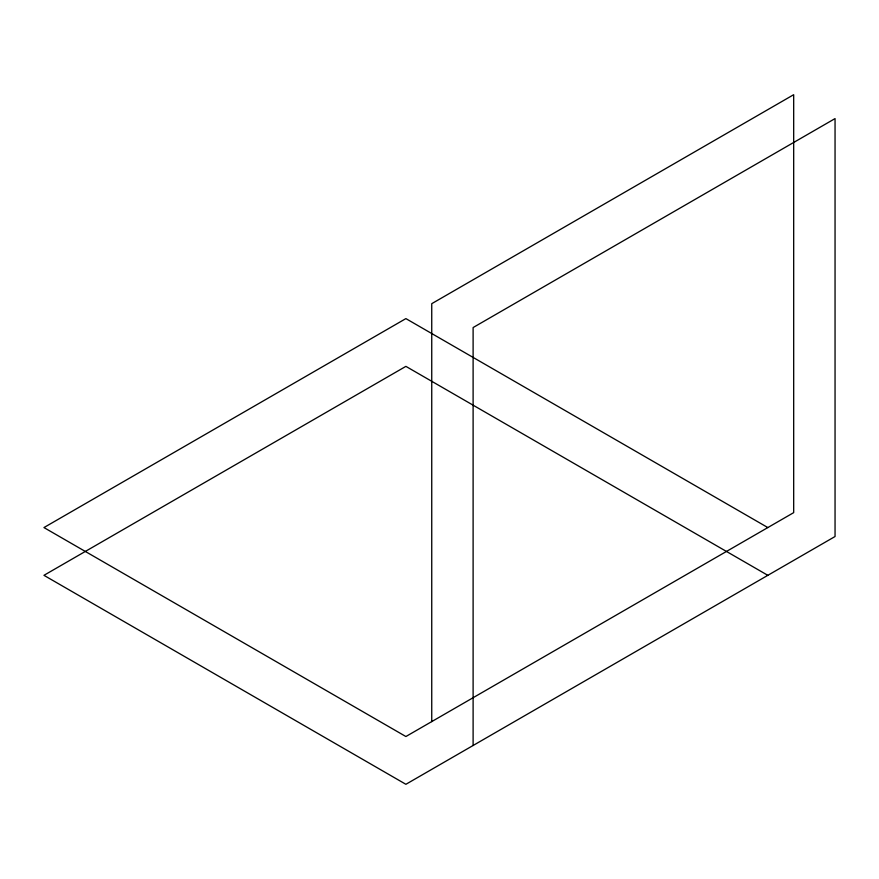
<?xml version="1.0" encoding="UTF-8"?>
<svg xmlns="http://www.w3.org/2000/svg" width="879" height="879" viewBox="0 0 879 879"><rect width="100%" height="100%" fill="white"/><g stroke="black" fill="none" stroke-linecap="round" stroke-linejoin="round"><path stroke-width="1.32" d="M767.828 527.565L405.889 318.605L43.95 527.565L405.889 736.525L793.682 512.644L793.682 94.701L431.743 303.673L431.743 721.604M767.828 575.327L405.889 366.367L43.95 575.327L405.889 784.299L835.05 536.52L835.05 118.588L473.111 327.548L473.111 745.491"/></g></svg>
